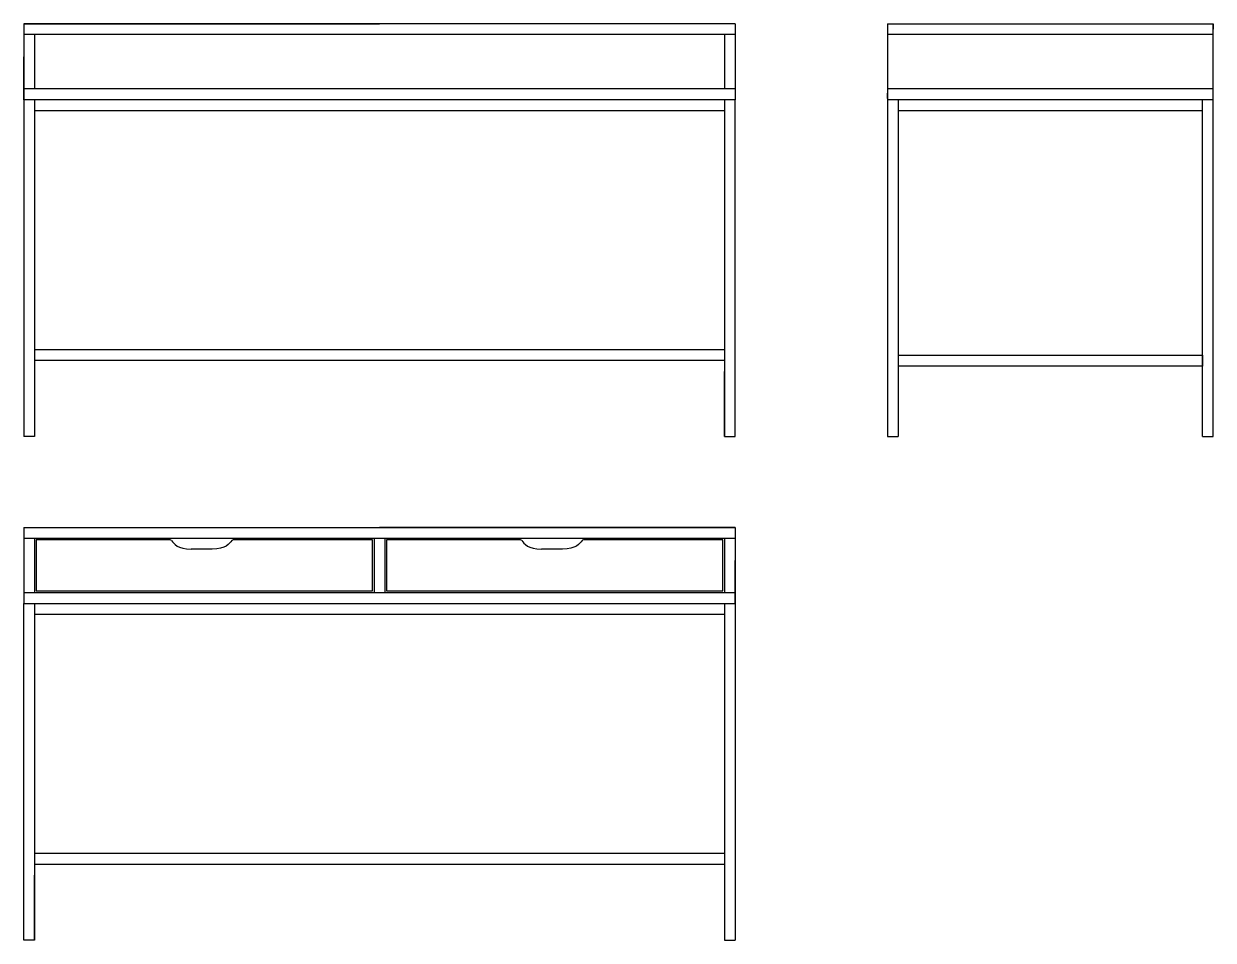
# Model space of a CAD drawing. Header units: millimetres. Extents: x 654 to 2158, y 484 to 1447.
# Drawn here: x 1380.5 to 1599.5, y 1277.9 to 1446.6 of the extents above; entities that cross this region are included whole.
import ezdxf

# ---------------------------------------------------------------- set-up
doc = ezdxf.new("R2010")
doc.units = ezdxf.units.MM
doc.linetypes.add('TRATTOPUNTO', pattern=[25.4, 12.7, -6.35, 0, -6.35])
doc.layers.add('VV_D_2_STRUTTPRINCIPALE', color=3, linetype='Continuous')
doc.layers.add('VV_D_2_STRUTTSECONDARIA', color=2, linetype='Continuous')

msp = doc.modelspace()

# ---------------------------------------------------------------- linework, layer by layer
at = {"layer": 'VV_D_2_STRUTTPRINCIPALE'}
for p, q in [((1511.49, 1446.61), (1380.49, 1446.61)), ((1380.49, 1446.61), (1382.49, 1446.61)), ((1380.49, 1446.61), (1445.99, 1446.61)), ((1380.49, 1446.61), (1380.49, 1432.61)), ((1511.49, 1446.61), (1511.49, 1432.61)), ((1539.49, 1446.61), (1539.49, 1370.61)), ((1539.49, 1446.61), (1599.49, 1446.61)), ((1599.49, 1370.61), (1599.49, 1446.61)), ((1599.49, 1446.61), (1599.49, 1445.61)), ((1511.49, 1444.61), (1380.49, 1444.61)), ((1382.49, 1444.61), (1382.49, 1434.61)), ((1509.49, 1444.61), (1509.49, 1434.61)), ((1599.49, 1444.61), (1539.49, 1444.61)), ((1380.49, 1432.61), (1380.49, 1440.51)), ((1511.49, 1434.61), (1380.49, 1434.61)), ((1599.49, 1434.61), (1539.49, 1434.61)), ((1380.49, 1432.61), (1380.49, 1370.61)), ((1511.49, 1432.61), (1380.49, 1432.61)), ((1382.49, 1432.61), (1382.49, 1370.61)), ((1511.49, 1432.61), (1509.49, 1432.61)), ((1509.49, 1432.61), (1509.49, 1370.61)), ((1511.49, 1370.61), (1511.49, 1432.61)), ((1511.49, 1370.61), (1511.49, 1432.61)), ((1539.49, 1432.84), (1539.49, 1433.84)), ((1599.49, 1432.61), (1539.49, 1432.61)), ((1541.49, 1432.61), (1541.49, 1370.61)), ((1597.49, 1370.61), (1597.49, 1432.61)), ((1509.49, 1430.61), (1382.49, 1430.61)), ((1597.49, 1430.61), (1541.49, 1430.61)), ((1509.49, 1386.61), (1382.49, 1386.61)), ((1509.49, 1384.61), (1382.49, 1384.61)), ((1511.49, 1370.61), (1511.49, 1384.61)), ((1511.49, 1382.61), (1511.49, 1384.61)), ((1541.49, 1385.61), (1597.49, 1385.61)), ((1597.49, 1385.61), (1597.49, 1383.61)), ((1509.49, 1370.61), (1509.49, 1382.61)), ((1597.49, 1383.61), (1541.49, 1383.61)), ((1382.49, 1370.61), (1380.49, 1370.61)), ((1509.49, 1370.61), (1511.49, 1370.61)), ((1380.49, 1353.91), (1511.49, 1353.91)), ((1380.49, 1353.91), (1380.49, 1339.91)), ((1511.49, 1353.91), (1445.99, 1353.91)), ((1511.49, 1353.91), (1509.49, 1353.91)), ((1511.49, 1353.91), (1511.49, 1339.91)), ((1380.49, 1351.91), (1511.49, 1351.91)), ((1382.49, 1351.91), (1382.49, 1341.91)), ((1444.99, 1351.91), (1444.99, 1341.91)), ((1446.99, 1351.91), (1446.99, 1341.91)), ((1509.49, 1351.91), (1509.49, 1341.91)), ((1511.49, 1339.91), (1511.49, 1347.81)), ((1380.49, 1341.91), (1511.49, 1341.91)), ((1380.49, 1277.91), (1380.49, 1339.91)), ((1380.49, 1277.91), (1380.49, 1339.91)), ((1380.49, 1339.91), (1511.49, 1339.91)), ((1380.49, 1339.91), (1382.49, 1339.91)), ((1382.49, 1339.91), (1382.49, 1277.91)), ((1509.49, 1339.91), (1509.49, 1277.91)), ((1511.49, 1339.91), (1511.49, 1277.91)), ((1382.49, 1337.91), (1509.49, 1337.91)), ((1382.49, 1293.91), (1509.49, 1293.91)), ((1380.49, 1277.91), (1380.49, 1291.91)), ((1380.49, 1289.91), (1380.49, 1291.91)), ((1382.49, 1291.91), (1509.49, 1291.91)), ((1382.49, 1277.91), (1382.49, 1289.91)), ((1382.49, 1277.91), (1380.49, 1277.91)), ((1509.49, 1277.91), (1511.49, 1277.91))]:
    msp.add_line(p, q, dxfattribs=at)
at = {"layer": 'VV_D_2_STRUTTPRINCIPALE', "linetype": 'TRATTOPUNTO'}
for p, q in [((1539.49, 1370.61), (1541.49, 1370.61)), ((1597.49, 1370.61), (1599.49, 1370.61))]:
    msp.add_line(p, q, dxfattribs=at)
at = {"layer": 'VV_D_2_STRUTTSECONDARIA'}
for p, q in [((1415.19, 1349.91), (1411.29, 1349.91)), ((1479.69, 1349.91), (1475.79, 1349.91))]:
    msp.add_line(p, q, dxfattribs=at)
for points in [[(1407.7, 1351.48, 0.244688), (1407.45, 1351.61), (1382.79, 1351.61), (1382.79, 1342.21), (1444.69, 1342.21), (1444.69, 1351.61), (1419.03, 1351.61, 0.244688), (1418.78, 1351.48)], [(1472.2, 1351.48, 0.244688), (1471.95, 1351.61), (1447.29, 1351.61), (1447.29, 1342.21), (1509.19, 1342.21), (1509.19, 1351.61), (1483.53, 1351.61, 0.244688), (1483.28, 1351.48)]]:
    msp.add_lwpolyline(points, format="xyb", dxfattribs=at)
for points in [[(1407.7, 1351.48), (1408.11, 1350.89), (1408.84, 1349.91), (1411.29, 1349.91)], [(1418.78, 1351.48), (1418.37, 1350.89), (1417.64, 1349.91), (1415.19, 1349.91)], [(1472.2, 1351.48), (1472.61, 1350.89), (1473.34, 1349.91), (1475.79, 1349.91)], [(1483.28, 1351.48), (1482.87, 1350.89), (1482.14, 1349.91), (1479.69, 1349.91)]]:
    msp.add_open_spline(points, degree=3, dxfattribs=at)

doc.saveas('drawing.dxf')
